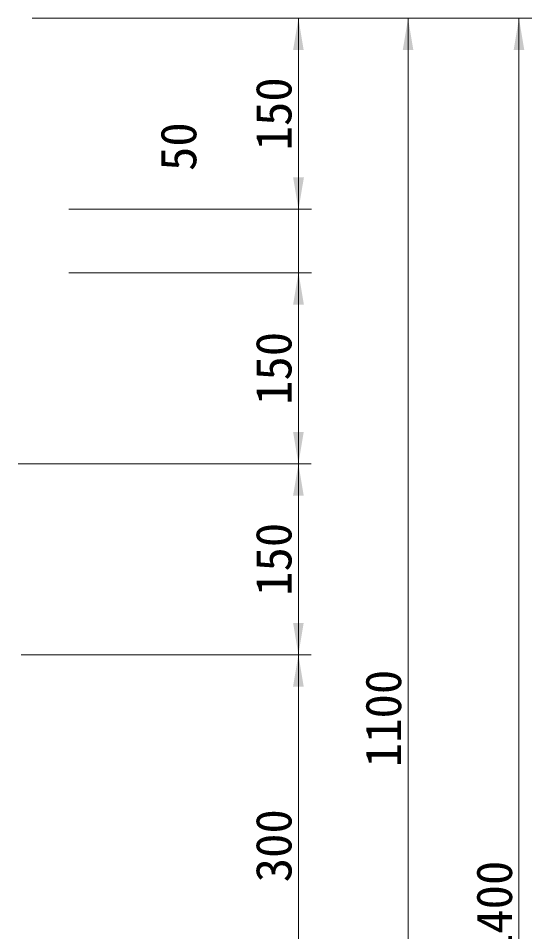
# Model space of a CAD drawing. Units: millimetres, scale not verified. Extents: x -6861 to 6861, y -3554 to 3095.
# Drawn here: x 4823 to 5226, y 453 to 1171 of the extents above; entities that cross this region are included whole.
import ezdxf
from ezdxf.enums import TextEntityAlignment as Align

# ---------------------------------------------------------------- set-up
doc = ezdxf.new("R2010")
doc.units = ezdxf.units.MM
doc.header["$LTSCALE"] = 20
doc.layers.add('0-7_寸法', color=1, linetype='Continuous', lineweight=18)
doc.styles.add('ＭＳ ゴシック', font='')
doc.styles.get('ＭＳ ゴシック').set_extended_font_data('MS Gothic')

msp = doc.modelspace()

# ---------------------------------------------------------------- linework, layer by layer
at = {"layer": '0-7_寸法'}
for p, q in [((4833.8, 1170.78), (5138.79, 1170.78)), ((4833.8, 1170.78), (5052.74, 1170.78)), ((4833.8, 1170.78), (5225.84, 1170.78)), ((5042.74, 30.78), (5042.74, 1170.78)), ((5128.79, 70.78), (5128.79, 1170.78)), ((5215.84, -229.22), (5215.84, 1170.78)), ((4862.64, 1020.78), (5052.74, 1020.78)), ((4862.8, 1020.78), (5052.89, 1020.78)), ((4862.64, 970.78), (5052.74, 970.78)), ((4862.8, 970.78), (5052.89, 970.78)), ((4822.9, 820.78), (5052.74, 820.78)), ((4823.06, 820.78), (5052.74, 820.78)), ((4825.08, 670.78), (5052.74, 670.78)), ((4825.16, 670.77), (5052.74, 670.77))]:
    msp.add_line(p, q, dxfattribs=at)
for points in [[(5038.57, 1145.78), (5042.74, 1170.78), (5046.9, 1145.78)], [(5124.63, 1145.78), (5128.79, 1170.78), (5132.96, 1145.78)], [(5211.67, 1145.78), (5215.84, 1170.78), (5220.01, 1145.78)], [(5038.57, 1045.78), (5042.74, 1020.78), (5046.9, 1045.78)], [(5038.72, 1045.78), (5042.89, 1020.78), (5047.06, 1045.78)], [(5038.57, 945.78), (5042.74, 970.78), (5046.9, 945.78)], [(5038.72, 945.78), (5042.89, 970.78), (5047.06, 945.78)], [(5038.57, 845.78), (5042.74, 820.78), (5046.9, 845.78)], [(5038.57, 795.78), (5042.74, 820.78), (5046.9, 795.78)], [(5038.57, 695.77), (5042.74, 670.77), (5046.9, 695.77)], [(5038.57, 645.78), (5042.74, 670.78), (5046.9, 645.78)]]:
    msp.add_solid(points, dxfattribs=at)

# ---------------------------------------------------------------- texts
at = {"layer": '0-7_寸法', "style": 'ＭＳ ゴシック'}
for s, p in [('150', (5045.78, 1066.98)), ('50', (4971.08, 1050.77)), ('150', (5045.78, 866.98)), ('150', (5045.78, 716.98)), ('1100', (5131.83, 582.38)), ('300', (5045.78, 491.98)), ('1400', (5218.88, 432.38))]:
    msp.add_text(s, height=28.15, rotation=90, dxfattribs=at).set_placement(p, align=Align.BOTTOM_LEFT)

doc.saveas('drawing.dxf')
